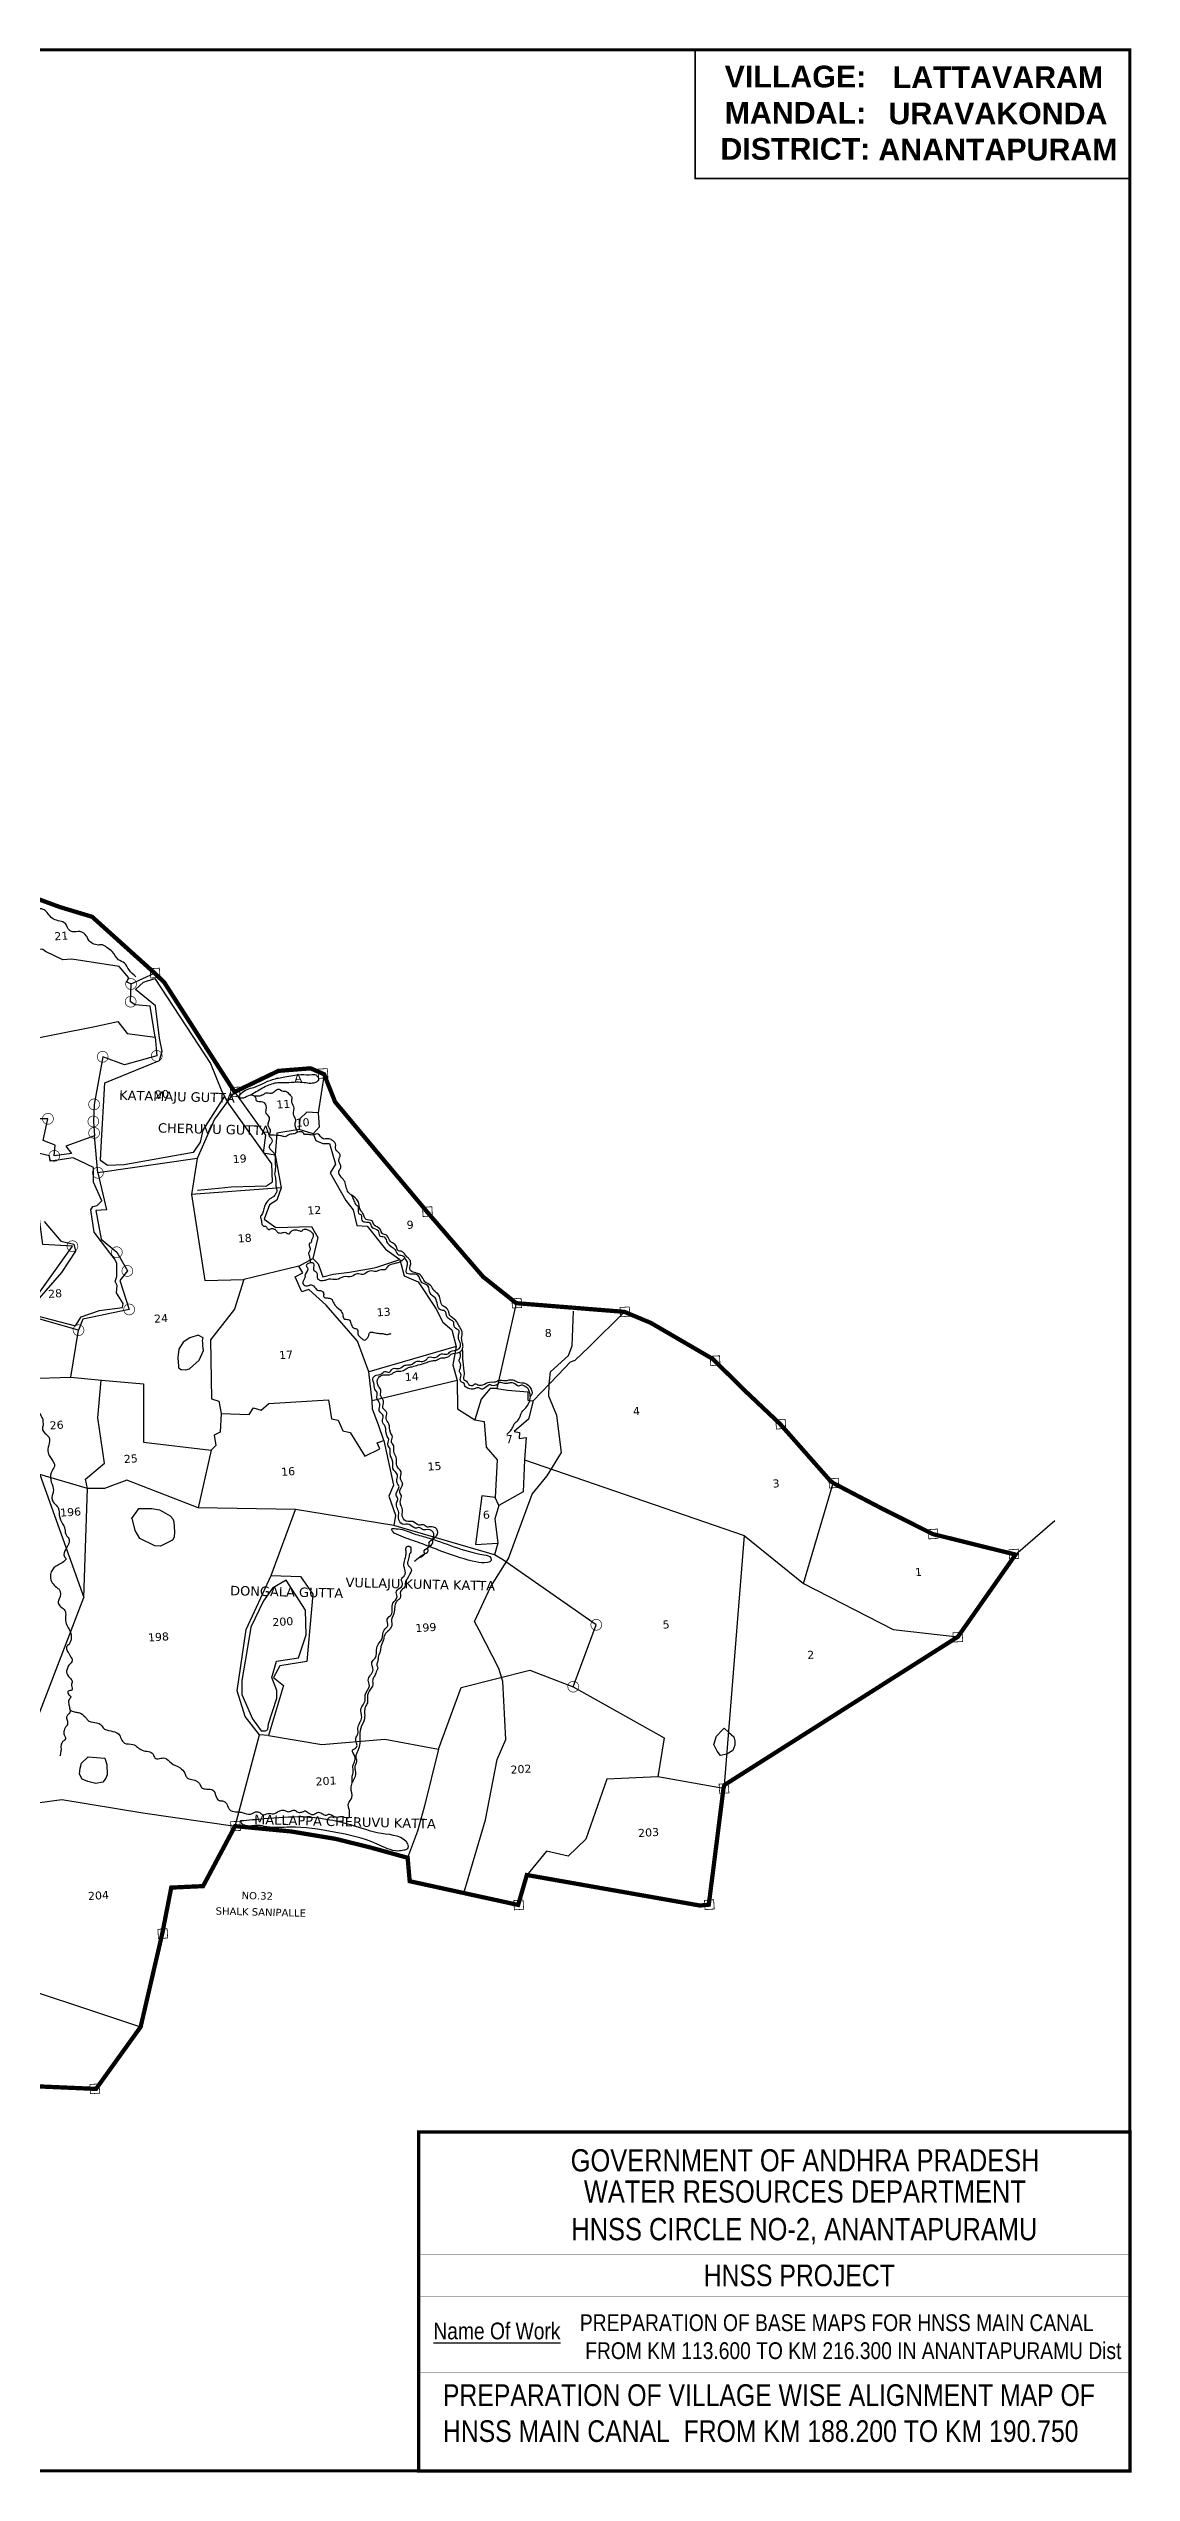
# Model space of a CAD drawing. Header units: inches. Extents: x 740725 to 749682, y 1648954 to 1653697.
# Drawn here: x 747651 to 749682, y 1648954 to 1653498 of the extents above; entities that cross this region are included whole.
import ezdxf
from ezdxf.enums import TextEntityAlignment as Align

# ---------------------------------------------------------------- set-up
doc = ezdxf.new("R2010")
doc.units = ezdxf.units.IN
doc.header["$MEASUREMENT"] = 0
doc.linetypes.add('ACAD_ISO02W100', pattern=[15, 12, -3])
for name, color, linetype in [('HILL', 223, 'Continuous'), ('PLOT', 7, 'Continuous'), ('PLOT NO', 7, 'Continuous'), ('ROADS', 6, 'Continuous'), ('TANKS-STREAM', 4, 'Continuous'), ('VILLAGE BOUNDRY', 5, 'Continuous'), ('VILLAGE STONES', 240, 'Continuous')]:
    doc.layers.add(name, color=color, linetype=linetype)
doc.styles.add('ARIALN', font='ARIALN_1.TTF')
doc.styles.get("Standard").update_dxf_attribs({"font": 'verdana_0.ttf'})

msp = doc.modelspace()

# ---------------------------------------------------------------- hatches: boundary and pattern name
at = {"layer": 'VILLAGE STONES'}
h = msp.add_hatch(color=256, dxfattribs=at)
edge = h.paths.add_edge_path(flags=16)
edge.add_arc((747806.2, 1651744.5), 9.7, -1.3911, 358.6089)
edge = h.paths.add_edge_path()
edge.add_arc((747806.2, 1651744.5), 10.9, -1.3911, 358.6089)
h = msp.add_hatch(color=256, dxfattribs=at)
edge = h.paths.add_edge_path(flags=16)
edge.add_arc((747805.5, 1651711.3), 9.7, -1.3911, 358.6089)
edge = h.paths.add_edge_path()
edge.add_arc((747805.5, 1651711.3), 10.9, -1.3911, 358.6089)
h = msp.add_hatch(color=256, dxfattribs=at)
edge = h.paths.add_edge_path(flags=16)
edge.add_arc((747753, 1651608), 9.7, -1.3911, 358.6089)
edge = h.paths.add_edge_path()
edge.add_arc((747753, 1651608), 10.9, -1.3911, 358.6089)
h = msp.add_hatch(color=256, dxfattribs=at)
edge = h.paths.add_edge_path(flags=16)
edge.add_arc((747854.4, 1651609.7), 9.7, -1.3911, 358.6089)
edge = h.paths.add_edge_path()
edge.add_arc((747854.4, 1651609.7), 10.9, -1.3911, 358.6089)
h = msp.add_hatch(color=256, dxfattribs=at)
edge = h.paths.add_edge_path(flags=16)
edge.add_arc((747736.9, 1651518.8), 9.7, -1.3911, 358.6089)
edge = h.paths.add_edge_path()
edge.add_arc((747736.9, 1651518.8), 10.9, -1.3911, 358.6089)
h = msp.add_hatch(color=256, dxfattribs=at)
edge = h.paths.add_edge_path(flags=16)
edge.add_arc((747650.4, 1651491.8), 9.7, -1.3911, 358.6089)
edge = h.paths.add_edge_path()
edge.add_arc((747650.4, 1651491.8), 10.9, -1.3911, 358.6089)
h = msp.add_hatch(color=256, dxfattribs=at)
edge = h.paths.add_edge_path(flags=16)
edge.add_arc((747735.5, 1651486.8), 9.7, -1.3911, 358.6089)
edge = h.paths.add_edge_path()
edge.add_arc((747735.5, 1651486.8), 10.9, -1.3911, 358.6089)
h = msp.add_hatch(color=256, dxfattribs=at)
edge = h.paths.add_edge_path(flags=16)
edge.add_arc((747737, 1651465.3), 9.7, -1.3911, 358.6089)
edge = h.paths.add_edge_path()
edge.add_arc((747737, 1651465.3), 10.9, -1.3911, 358.6089)
h = msp.add_hatch(color=256, dxfattribs=at)
edge = h.paths.add_edge_path(flags=16)
edge.add_arc((747662.3, 1651422.3), 9.7, -1.3911, 358.6089)
edge = h.paths.add_edge_path()
edge.add_arc((747662.3, 1651422.3), 10.9, -1.3911, 358.6089)
h = msp.add_hatch(color=256, dxfattribs=at)
edge = h.paths.add_edge_path(flags=16)
edge.add_arc((747744, 1651390.5), 9.7, -1.3911, 358.6089)
edge = h.paths.add_edge_path()
edge.add_arc((747744, 1651390.5), 10.9, -1.3911, 358.6089)
h = msp.add_hatch(color=256, dxfattribs=at)
edge = h.paths.add_edge_path(flags=16)
edge.add_arc((747696.3, 1651252.9), 9.7, -1.3911, 358.6089)
edge = h.paths.add_edge_path()
edge.add_arc((747696.3, 1651252.9), 10.9, -1.3911, 358.6089)
h = msp.add_hatch(color=256, dxfattribs=at)
edge = h.paths.add_edge_path(flags=16)
edge.add_arc((747779.5, 1651241.6), 9.7, -1.3911, 358.6089)
edge = h.paths.add_edge_path()
edge.add_arc((747779.5, 1651241.6), 10.9, -1.3911, 358.6089)
h = msp.add_hatch(color=256, dxfattribs=at)
edge = h.paths.add_edge_path(flags=16)
edge.add_arc((747799.3, 1651206.5), 9.7, -1.3911, 358.6089)
edge = h.paths.add_edge_path()
edge.add_arc((747799.3, 1651206.5), 10.9, -1.3911, 358.6089)
h = msp.add_hatch(color=256, dxfattribs=at)
edge = h.paths.add_edge_path(flags=16)
edge.add_arc((747707.7, 1651095.5), 9.7, -1.3911, 358.6089)
edge = h.paths.add_edge_path()
edge.add_arc((747707.7, 1651095.5), 10.9, -1.3911, 358.6089)
h = msp.add_hatch(color=256, dxfattribs=at)
edge = h.paths.add_edge_path(flags=16)
edge.add_arc((747802.7, 1651134.3), 9.7, -1.3911, 358.6089)
edge = h.paths.add_edge_path()
edge.add_arc((747802.7, 1651134.3), 10.9, -1.3911, 358.6089)
h = msp.add_hatch(color=256, dxfattribs=at)
edge = h.paths.add_edge_path(flags=16)
edge.add_arc((748678.6, 1650543.1), 9.7, -1.3911, 358.6089)
edge = h.paths.add_edge_path()
edge.add_arc((748678.6, 1650543.1), 10.9, -1.3911, 358.6089)
h = msp.add_hatch(color=256, dxfattribs=at)
edge = h.paths.add_edge_path(flags=16)
edge.add_arc((748635.4, 1650427.1), 9.7, -1.3911, 358.6089)
edge = h.paths.add_edge_path()
edge.add_arc((748635.4, 1650427.1), 10.9, -1.3911, 358.6089)

# ---------------------------------------------------------------- linework, layer by layer
at = {"layer": 'HILL'}
for points in [[(747976.5, 1651542.7), (747981.2, 1651534.3), (747959.4, 1651499.8), (747940.9, 1651470.4), (747935.8, 1651447.7), (747922.5, 1651428.7), (747793.4, 1651405.5), (747762.3, 1651403.9), (747748.9, 1651413.6), (747749.9, 1651439.1), (747757, 1651559), (747859.8, 1651600.8), (747864.5, 1651618.4), (747859.3, 1651642.9), (747852, 1651703.7), (747814.6, 1651734), (747829.7, 1651747.9), (747850.7, 1651755.1), (747909.2, 1651665.9), (747955.5, 1651595.2), (747976.5, 1651542.7)], [(747627.5, 1651122.7), (747702.2, 1651103.9), (747712.6, 1651120.2), (747747.3, 1651132.4), (747790.4, 1651138.1), (747791.5, 1651145.6), (747778.7, 1651165.5), (747780.2, 1651179.1), (747776.2, 1651186.5), (747779.7, 1651196.3), (747779.3, 1651221.3), (747775.4, 1651229.4), (747766.3, 1651240.2), (747737.1, 1651279), (747730.7, 1651321.3), (747734.5, 1651327.2), (747742.4, 1651329.3), (747751.7, 1651337.9), (747735.7, 1651372.9), (747735.7, 1651400.3), (747697.7, 1651418.7), (747669.1, 1651414.5), (747654.7, 1651412.4), (747653.3, 1651422.5), (747626.5, 1651428.8)], [(747643.3, 1651299.4), (747674.5, 1651262.2), (747698.9, 1651256.6), (747702, 1651243.6), (747675.7, 1651203.4), (747634.2, 1651155.2)], [(747894.9, 1651029.1), (747895.5, 1651025), (747900, 1651021.7), (747908.9, 1651021.1), (747916.1, 1651023.2), (747934.1, 1651039.1), (747941.8, 1651057.1), (747940.7, 1651066.1), (747941, 1651071.3), (747940.1, 1651076.1), (747941.4, 1651081.3), (747931.8, 1651086.1), (747916.3, 1651080.8), (747903.7, 1651073.1), (747895.8, 1651059.9), (747894, 1651044.4), (747894.7, 1651034.9), (747894.9, 1651029.1)], [(747807.1, 1650741.5), (747816.8, 1650755.3), (747821, 1650761.3), (747844.9, 1650761.4), (747859.5, 1650758.4), (747870.9, 1650752.1), (747879.5, 1650747.4), (747884.3, 1650742), (747886.4, 1650736), (747887.6, 1650717.3), (747886.9, 1650707.6), (747883.7, 1650701.7), (747861.6, 1650690.6), (747851.1, 1650690.9), (747822.6, 1650704.8), (747813.8, 1650719.7), (747808.3, 1650743.2)], [(748097.3, 1650626.9), (748071.3, 1650611.5), (748054.7, 1650587.8), (748031.1, 1650538.7), (748023.3, 1650492.8), (748014.1, 1650438.8), (748013.9, 1650412.7), (748034, 1650366.8), (748050.5, 1650344.6), (748058.4, 1650344.4), (748062.6, 1650346.9), (748064, 1650357.5), (748079.3, 1650405.5), (748079.8, 1650420.1), (748070, 1650444.5), (748078.8, 1650474.8), (748120.4, 1650481.3), (748134.8, 1650524.5), (748133.2, 1650570.5), (748097.3, 1650626.9)], [(747709.5, 1650262.9), (747710.5, 1650274.5), (747713, 1650283.8), (747725.6, 1650295.5), (747756.9, 1650293.2), (747760.7, 1650281), (747761.7, 1650262), (747759.1, 1650255.4), (747753.4, 1650248.2), (747740.3, 1650245.5), (747740.3, 1650245.5), (747724.9, 1650249.4), (747714.3, 1650253.6), (747709.5, 1650262.9)]]:
    msp.add_lwpolyline(points, dxfattribs=at)
at = {"layer": 'PLOT', "color": 5}
for points, const_width in [([(740727.5, 1653495.7), (749679.3, 1653495.7), (749679.3, 1648956.8), (740727.5, 1648956.8)], 5.38), ([(748863.8, 1653495.7), (749679.3, 1653495.7), (749679.3, 1653254.6), (748863.8, 1653254.6)], 3.26), ([(748345.5, 1649592.1), (749679.3, 1649592.1), (749679.3, 1648956.8), (748345.5, 1648956.8)], 5.96)]:
    msp.add_lwpolyline(points, close=True, dxfattribs=dict(at, const_width=const_width))
at = {"layer": 'PLOT'}
for points in [[(747806.2, 1651744.5), (747797.4, 1651748.1), (747802.3, 1651756), (747784.2, 1651777.1), (747695, 1651790.8), (747678.3, 1651789.7), (747645.5, 1651805.3), (747641, 1651809.2), (747601.8, 1651813.5), (747584.3, 1651777.5), (747510.1, 1651806.5), (747588, 1651920)], [(747192.7, 1651676.1), (747282.9, 1651665.4), (747349.5, 1651651.9), (747352.3, 1651665.6), (747492.6, 1651637.2), (747593.6, 1651635.8), (747738, 1651664.9), (747781.6, 1651674), (747799.1, 1651651.7), (747851.4, 1651644.9), (747842.3, 1651702.8), (747813.9, 1651705.7), (747805.5, 1651711.3), (747806.2, 1651744.5), (747850.3, 1651765)], [(747851.4, 1651644.9), (747854.4, 1651609.7), (747794.2, 1651593.2), (747753, 1651608), (747736.9, 1651518.8), (747735.5, 1651486.8), (747737.4, 1651460.1), (747684.1, 1651440.2), (747694.7, 1651426.5), (747662.3, 1651422.3), (747663.8, 1651442.5), (747641.3, 1651451.3), (747650.4, 1651491.8), (747606.9, 1651491.9), (747369.5, 1651502.6), (747280.6, 1651482.1), (747201.2, 1651478.4), (747180, 1651413.9), (747167.5, 1651415.5), (747164.6, 1651414.3), (747139.3, 1651398.6), (747060.7, 1651419.9), (747058.8, 1651465.4), (746989.2, 1651507.3)], [(748168.3, 1651575.2), (748156.8, 1651503.1), (748136, 1651503.9), (748122.9, 1651491.8), (748121.4, 1651472), (748079.9, 1651464.9), (748076.4, 1651424.2)], [(748000.4, 1651542.1), (747962.4, 1651491.3), (747930, 1651417.2), (747744, 1651390.5), (747737.4, 1651460.1)], [(748000.4, 1651542.1), (748058.3, 1651461), (748054.2, 1651427.9), (748076.4, 1651424.2), (748087.7, 1651362.3), (747919.5, 1651349.6)], [(747350.2, 1651199.9), (747393.5, 1651191.5), (747415.7, 1651249), (747422.7, 1651290.9), (747489.8, 1651309.2), (747519.8, 1651262.3), (747539.9, 1651260.4), (747544.9, 1651139), (747615.8, 1651140), (747696.3, 1651252.9), (747640.5, 1651256), (747619.3, 1651417.2), (747614.9, 1651455.2), (747606.9, 1651491.9)], [(748156.8, 1651503.1), (748158.8, 1651476), (748148, 1651463.8), (748121.4, 1651472)], [(748148, 1651463.8), (748153, 1651450.9), (748165.8, 1651445.7), (748178.6, 1651445.7), (748189.7, 1651407), (748179.8, 1651390.5), (748209, 1651338.3), (748222.9, 1651321.2), (748229.6, 1651291.9), (748248.8, 1651290.2), (748283.6, 1651247.4), (748310.2, 1651227.8)], [(747744, 1651390.5), (747760.1, 1651320.9), (747740.2, 1651319.7), (747750.4, 1651266.1), (747779.5, 1651241.6), (747799.3, 1651206.5), (747785.4, 1651188.3), (747802.7, 1651134.3), (747715.6, 1651115.9), (747707.7, 1651095.5)], [(747930, 1651417.2), (747919.5, 1651349.6), (747944.7, 1651188.7), (748017.6, 1651190.3), (748000, 1651134.7), (747955.5, 1651077.1), (747957.3, 1650966.8), (747971, 1650962.6), (747975.1, 1650939), (747973.6, 1650904.2), (747962.2, 1650898.4), (747965.3, 1650879.1), (747956.3, 1650870.5)], [(748087.7, 1651362.3), (748079.5, 1651339.5), (748065.7, 1651330.6), (748055.7, 1651303.5), (748077.8, 1651287.7), (748144.9, 1651289.6), (748156.7, 1651269.2), (748146.8, 1651230)], [(747975.1, 1650939), (748027.8, 1650937.4), (748035.9, 1650949.6), (748050.2, 1650945.8), (748064.3, 1650957.8), (748176.4, 1650964.9), (748182.4, 1650929.5), (748194.7, 1650926.7), (748203.3, 1650906.7), (748217.3, 1650903.8), (748244.3, 1650859), (748272.8, 1650873.2), (748268, 1650884.1), (748280.3, 1650888.6), (748270.5, 1650918), (748258.7, 1650947.6), (748258.4, 1650962.9), (748252.4, 1651017.5), (748230.6, 1651074.9), (748172.2, 1651142.1), (748139.5, 1651171.7), (748126.3, 1651167.5), (748113.9, 1651195.3), (748128.3, 1651202.8), (748121, 1651215.2), (748017.6, 1651190.3)], [(748121, 1651215.2), (748146.8, 1651230), (748157.3, 1651220.1), (748166, 1651195.5), (748185.5, 1651200.7), (748216.1, 1651204.3), (748261.8, 1651212.1), (748266.8, 1651213.4), (748310.2, 1651227.8), (748318.1, 1651197.1), (748344.7, 1651186), (748377.8, 1651135.8), (748390.6, 1651110.6), (748407.7, 1651096.2), (748415.9, 1651064.7), (748252.4, 1651017.5)], [(747613.5, 1650836.2), (747614.2, 1651005), (747693.2, 1651007.2), (747707.7, 1651095.5), (747626.7, 1651118.3), (747558.3, 1651119.9), (747442.8, 1651109.5), (747424.9, 1651066.7), (747471.7, 1651016.2), (747456.4, 1650927.4), (747462, 1650920.1)], [(748528.5, 1651146.1), (748492, 1650986.4), (748479.9, 1650986), (748463, 1650966.2), (748451, 1650927.3)], [(748492, 1650986.4), (748512.2, 1650982.9), (748550.2, 1650979.8), (748550.5, 1650964.1), (748560.4, 1650963.3), (748607.1, 1651012), (748630.4, 1651035.9), (748638.9, 1651039.3), (748664.8, 1651063.8), (748731.4, 1651129.8)], [(748415.9, 1651064.7), (748409.8, 1651030.5), (748417.5, 1651001), (748258.4, 1650962.9)], [(747693.2, 1651007.2), (747751, 1651001.8), (747829.3, 1650994.7), (747829.5, 1650885.3), (747956.3, 1650870.5), (747932, 1650762.5), (747798.4, 1650814.3), (747756.3, 1650798.7), (747724.6, 1650798.9)], [(747724.6, 1650798.9), (747720.6, 1650816.2), (747756.2, 1650846.2), (747743.7, 1650931.4), (747750.2, 1651001.9)], [(748417.5, 1651001), (748418.5, 1650948.1), (748451, 1650927.3), (748468.4, 1650924.5), (748472.1, 1650876.4), (748492.9, 1650852.2), (748488.8, 1650781.7), (748464.3, 1650785), (748452.2, 1650693.9), (748494, 1650696.2), (748488, 1650674.4), (748299.1, 1650729), (748114.9, 1650759.5), (747932, 1650762.5)], [(748560.4, 1650963.3), (748551.7, 1650928.7), (748524.9, 1650905.2), (748534.5, 1650903.9), (748533.7, 1650892.6), (748547.3, 1650894.1), (748544.1, 1650852.4), (748955.9, 1650710.6), (749067.3, 1650620.5), (749123.1, 1650808.7)], [(747566.7, 1650200.6), (747717.5, 1650594), (747724.6, 1650798.9), (747634.9, 1650825.1), (747613.5, 1650836.2), (747583.4, 1650844.1), (747563.5, 1650823.8), (747535.5, 1650830.6), (747493.9, 1650898.9), (747479.5, 1650911.8), (747462, 1650920.1), (747421.1, 1650849.7), (747504.1, 1650798.6), (747559.4, 1650767.1), (747621.6, 1650730.7), (747634.9, 1650825.1), (747717.5, 1650594)], [(748280.3, 1650888.6), (748298.4, 1650805), (748289.8, 1650784.2), (748302.2, 1650748.6), (748298.9, 1650729)], [(748544.1, 1650852.4), (748541.2, 1650792.1), (748495.9, 1650766.6), (748488.8, 1650781.7)], [(748001.3, 1650165.7), (748046.8, 1650337), (748020.5, 1650370.9), (748005.4, 1650419.4), (748022.2, 1650534.3), (748069.1, 1650635.8), (748114.9, 1650759.5)], [(748495.9, 1650766.6), (748488.3, 1650741.7), (748494, 1650696.2)], [(748955.9, 1650710.6), (748918.7, 1650242.6)], [(748383, 1650309.7), (748425.3, 1650425.7), (748554, 1650458.3), (748635.4, 1650427.1), (748678.6, 1650543.1), (748504.6, 1650664.4), (748488, 1650674.4)], [(748069.1, 1650635.8), (748123.7, 1650633.9), (748146.8, 1650600.4), (748135.8, 1650474.4), (748085.2, 1650466.1), (748073.3, 1650444.1), (748092.4, 1650429), (748063.8, 1650335.8), (748046.8, 1650337)], [(749067.3, 1650620.5), (749235.3, 1650534.1), (749356.8, 1650520.7)], [(748635.4, 1650427.1), (748805.6, 1650331.2), (748794, 1650257.9)], [(748063.8, 1650335.8), (748164.2, 1650318.8), (748282.2, 1650328.5), (748383, 1650309.7), (748355.7, 1650200.9), (748343.4, 1650156.5), (748324.9, 1650106.3)], [(748917.1, 1650236.1), (748794, 1650257.9), (748698.2, 1650253.6), (748659.1, 1650141.1), (748625.6, 1650109.6), (748585.3, 1650118.9), (748548.4, 1650074)], [(747566.7, 1650200.6), (747676.3, 1650215.4), (747828.5, 1650190.3), (748001.3, 1650165.7)], [(747293.5, 1649796.1), (747363.7, 1649843.7), (747381.5, 1649934.6), (747526.2, 1649888.2), (747824.2, 1649789.2)]]:
    msp.add_lwpolyline(points, dxfattribs=at)
at = {"layer": 'PLOT', "lineweight": -3, "const_width": 0.993}
for points in [[(748345.2, 1649362), (749679.3, 1649362)], [(748345.2, 1649284.5), (749679.3, 1649284.5)], [(748345.2, 1649141.9), (749679.3, 1649141.9)]]:
    msp.add_lwpolyline(points, dxfattribs=at)
at = {"layer": 'ROADS'}
for points in [[(747931, 1651357.7), (747970.2, 1651361.5), (747993.7, 1651363.9), (748060.1, 1651366.2), (748071.6, 1651373.3), (748070.4, 1651407.6), (747990.4, 1651518.9)], [(747990.4, 1651518.9), (747981.2, 1651534.3)], [(748430.4, 1650040.2), (748471, 1650177.6), (748492.8, 1650290.3), (748509.1, 1650328.1), (748503.2, 1650436.5), (748495.8, 1650461.1), (748458.7, 1650532.9), (748450.4, 1650549), (748480.8, 1650614.8), (748513.8, 1650667.6), (748558.5, 1650788.3), (748586.3, 1650822.5), (748613.5, 1650866.4), (748604.8, 1650935.7), (748589.5, 1650971.6), (748590.2, 1650994.3), (748593, 1651017.4), (748626.4, 1651048), (748633.7, 1651066), (748635.6, 1651131.1)], [(748905.2, 1650306.3), (748899.3, 1650318.9), (748903.9, 1650334.4), (748914.7, 1650345.8), (748918.5, 1650349.6), (748926.6, 1650341.9), (748936.4, 1650333.3), (748938.2, 1650325.5), (748938.3, 1650317.2), (748934.7, 1650307.7), (748923.3, 1650300.3), (748911.3, 1650297.9), (748905.2, 1650306.3)]]:
    msp.add_lwpolyline(points, dxfattribs=at)
at = {"layer": 'TANKS-STREAM'}
for points in [[(747815.3, 1651757.9), (747802.4, 1651771), (747794, 1651783.5), (747782.6, 1651790), (747771.1, 1651805.3), (747760.8, 1651812.8), (747757.4, 1651815.6), (747752.7, 1651817.7), (747744.9, 1651817.5), (747734.1, 1651820.5), (747726.3, 1651827.4), (747722.8, 1651834.4), (747710.3, 1651842.6), (747696.4, 1651842.4), (747690.5, 1651845.3), (747683, 1651857.7), (747661, 1651866), (747645, 1651882.3), (747637.1, 1651885.5), (747626.3, 1651883.8), (747616.3, 1651884.3), (747604.5, 1651894.1), (747600.1, 1651894.6), (747595.4, 1651893.6), (747594.2, 1651893.5), (747591.6, 1651893.2), (747587.2, 1651893.1), (747583.2, 1651894), (747579.3, 1651895.4), (747578.5, 1651895.9), (747577.3, 1651896.3), (747574.6, 1651896.8), (747573, 1651898), (747567.9, 1651896), (747557, 1651892.9), (747554.7, 1651887.9), (747549.6, 1651885.2), (747539.7, 1651880.1), (747535.3, 1651871.4), (747533.3, 1651864.9), (747527.4, 1651862.6), (747521, 1651862.3), (747515.6, 1651853.8), (747509.8, 1651842.3), (747507.1, 1651840.5), (747503.7, 1651837.8), (747499.9, 1651835.2), (747497.8, 1651831.5), (747495.4, 1651827.4), (747493.5, 1651824.5), (747489.2, 1651824.9), (747484.9, 1651825.5), (747482.4, 1651823.8), (747474.5, 1651826.4), (747468.6, 1651831), (747467.3, 1651833.3), (747461.3, 1651835.1), (747457.2, 1651833.9), (747451.2, 1651836.3), (747447.2, 1651841.7), (747420.4, 1651853.2), (747417.2, 1651853.3), (747411.1, 1651855.2), (747403.1, 1651856), (747395.4, 1651857.4), (747390.6, 1651858.9), (747384.7, 1651859.4), (747378.1, 1651861), (747372.6, 1651864.9), (747366.8, 1651867.6), (747361.8, 1651867.8), (747355.8, 1651867.2), (747354.4, 1651874.7), (747361.2, 1651882.4), (747367.3, 1651889.2), (747368.3, 1651900.4), (747374.8, 1651910.2), (747380.2, 1651913.9), (747388.5, 1651921.3), (747389.7, 1651928.2), (747390.9, 1651932.4), (747394.9, 1651939.3), (747400.5, 1651942.7), (747406.1, 1651948.1), (747411, 1651963.4), (747416.4, 1651967), (747420.7, 1651971.8)], [(748036.3, 1651535), (748029.4, 1651536), (748016.9, 1651530.4), (748008.8, 1651532.1), (748012.2, 1651539), (748036.3, 1651550.7), (748071.3, 1651565.4), (748094.5, 1651570.3), (748124.9, 1651574.5), (748145.6, 1651574.7), (748152.6, 1651574.2), (748154.8, 1651572.3), (748157.3, 1651568.9), (748157.8, 1651564.5), (748154.8, 1651561.2), (748130.6, 1651559.3), (748116.7, 1651560.2), (748097.5, 1651558.9), (748081.2, 1651559.1), (748058.5, 1651552.1), (748034.8, 1651538.7), (748029.8, 1651536)], [(748065.3, 1651461.1), (748067.7, 1651470.4), (748063.4, 1651479.3), (748065.6, 1651494.2), (748059.7, 1651502.3), (748060, 1651512.6), (748053.6, 1651523), (748041.4, 1651525.2), (748038.9, 1651533.5), (748036.4, 1651534.9), (748043.3, 1651534.5), (748051.5, 1651536.4), (748056.6, 1651539.1), (748056.9, 1651539.6), (748061.1, 1651540.5), (748069.9, 1651540), (748071.3, 1651540.4), (748079, 1651546.1), (748081.6, 1651547.5), (748091.2, 1651543.4), (748096.5, 1651543.3), (748103.3, 1651537.7), (748107.8, 1651532.1), (748106.8, 1651525.5), (748110.9, 1651515), (748110.5, 1651499.6), (748113.9, 1651491.4), (748114.3, 1651486.7), (748113.1, 1651481), (748115.6, 1651473.2), (748118.3, 1651466.4)], [(748318.5, 1651239), (748314.2, 1651242.9), (748308, 1651244.2), (748302.4, 1651255.1), (748294.1, 1651260.6), (748288.3, 1651269.1), (748283.9, 1651274.4), (748278.8, 1651275.2), (748272.9, 1651285.5), (748262.2, 1651292.6), (748258.7, 1651299.6), (748246.9, 1651303.2), (748240.5, 1651315.3), (748236.8, 1651319.9), (748233.6, 1651332.8), (748222.9, 1651346.7), (748213.7, 1651353.8), (748206.8, 1651374.2), (748200.3, 1651382.6), (748196.1, 1651393.6), (748199.7, 1651400.6), (748195.9, 1651413.7), (748198.3, 1651424.1), (748190.1, 1651434.1), (748189.7, 1651444.6), (748186.6, 1651449.1), (748181.3, 1651452.7), (748174.5, 1651454.4), (748166.7, 1651454.1), (748156.9, 1651463.1), (748146.8, 1651461.4), (748139.5, 1651462.1), (748135.7, 1651462.2), (748131.7, 1651462.4), (748128.4, 1651465.8), (748118.6, 1651466.5), (748112.3, 1651463.7), (748103.4, 1651462.4), (748094.3, 1651458.2), (748088.2, 1651459.7), (748079.5, 1651460.4), (748064.6, 1651460.2), (748070.2, 1651453), (748070.1, 1651447.8), (748065, 1651439.8), (748067.9, 1651434.1), (748074.3, 1651427.4), (748076.6, 1651408.8), (748077.1, 1651400.4), (748075.5, 1651388.3), (748077.4, 1651378.4), (748078.7, 1651361.6), (748079.8, 1651355.6), (748076.2, 1651349.4), (748074.2, 1651346.3), (748069.6, 1651343.5), (748064, 1651339.3), (748057.2, 1651329.2), (748054.6, 1651320.5), (748053.6, 1651315.8), (748049.1, 1651308.9), (748050.8, 1651300.4), (748051.5, 1651294.8), (748053.2, 1651291.4), (748059.7, 1651289.5), (748062.5, 1651285.3), (748066.2, 1651284.4), (748067.6, 1651285.2), (748076.3, 1651283.9), (748081, 1651279.1), (748088.9, 1651277.8), (748096.3, 1651278.8), (748102.6, 1651275.8), (748105.6, 1651279.6), (748120.2, 1651282.5), (748121.1, 1651282.2), (748127, 1651281.7), (748128.4, 1651283.4), (748142.6, 1651280.8), (748148, 1651273.7), (748144.9, 1651264.4), (748143.4, 1651259.5), (748140.4, 1651257.2), (748141.4, 1651250.5), (748141.9, 1651246.4), (748139.4, 1651241.3), (748139.7, 1651236.9), (748140.7, 1651233.3), (748141.2, 1651230.3), (748142.6, 1651221.6)], [(748219, 1651349.3), (748223.3, 1651340.3), (748227.4, 1651331.8), (748232, 1651326.4), (748233, 1651314.7), (748237.6, 1651311.5), (748238.8, 1651301.7), (748248.2, 1651298), (748254.1, 1651296.8), (748257.9, 1651288.3), (748269.6, 1651282.3), (748272.4, 1651272.6), (748280.6, 1651270.2), (748286.9, 1651258.9), (748301.1, 1651246.5), (748306.6, 1651237.8), (748314.4, 1651235.3), (748319.3, 1651231), (748319.4, 1651229.6)], [(747380.9, 1651249.9), (747379.2, 1651237.5), (747372.7, 1651232.2), (747371.1, 1651226.9), (747369.5, 1651217.3), (747365.5, 1651212.1), (747361.1, 1651204.2), (747361.6, 1651178.9), (747359.3, 1651168.1), (747350.4, 1651152.8), (747356.8, 1651129.5), (747367.9, 1651125.8), (747388, 1651133.4), (747397.3, 1651133.6), (747410.7, 1651133.5), (747415.9, 1651135.8), (747427, 1651133.3), (747438.9, 1651134.2), (747452.5, 1651137.2), (747477.9, 1651105.1), (747486.3, 1651089.3), (747498.9, 1651082.4), (747502.7, 1651073.4), (747505, 1651068.8), (747513.9, 1651063.5), (747527.8, 1651062.3), (747531.9, 1651055.6), (747546.7, 1651036.1), (747550.9, 1651031.2), (747564.4, 1651023.3), (747569.7, 1651007.5), (747573.9, 1650998.9), (747588.2, 1650998.3), (747593.8, 1650990.3), (747598.7, 1650978.5), (747617.9, 1650974.1), (747627, 1650959.2), (747627.2, 1650947.5), (747636.9, 1650936), (747638, 1650933.1), (747640.1, 1650929.8), (747641, 1650922.9), (747641.5, 1650918.7), (747640, 1650912.1), (747647.4, 1650899.9), (747651.8, 1650895.2), (747653.4, 1650887.6), (747650.2, 1650872.6), (747652.7, 1650860.3), (747661.8, 1650845.8), (747662.7, 1650842.6), (747658.2, 1650832), (747655.6, 1650814.8), (747660.3, 1650798.4), (747660.4, 1650793), (747658.5, 1650785.6), (747658.1, 1650778.7), (747661.6, 1650771.8), (747669.3, 1650762.8), (747672.4, 1650744), (747680, 1650728.7), (747682.1, 1650722.8), (747684.9, 1650710.5), (747689.3, 1650705.2), (747689.5, 1650695.3), (747684.3, 1650685.5), (747681.3, 1650670.7), (747683.7, 1650667.8), (747676.9, 1650659.2), (747661.3, 1650649.8), (747655.1, 1650632.8), (747666.2, 1650613.5), (747671.7, 1650609.1), (747671.7, 1650591.8), (747669.6, 1650584.3), (747674.6, 1650576.9), (747682.1, 1650569.6), (747683.6, 1650559.4), (747683.9, 1650548.2), (747693.5, 1650526.4), (747693.9, 1650516.6), (747688.8, 1650505.5), (747685.9, 1650502.8), (747685.5, 1650496.3), (747689.3, 1650489.8), (747694.9, 1650479.9), (747696.1, 1650475.6), (747690.7, 1650468.8), (747686.8, 1650461.5), (747685.3, 1650454.7), (747691.2, 1650443.9), (747695.5, 1650437.5), (747694.7, 1650429.2), (747695.2, 1650420.6), (747688.5, 1650418.7), (747689.3, 1650411.8), (747693.4, 1650408.4), (747690.1, 1650402.8), (747689.2, 1650397.2), (747690.5, 1650389.1), (747691.9, 1650380.8), (747690.4, 1650377.1), (747688.2, 1650374.8), (747685.1, 1650369.7), (747686.8, 1650362.2), (747687, 1650356.2), (747682.4, 1650349.7), (747680.8, 1650344.8), (747680.4, 1650338.4), (747682.8, 1650333.1), (747683.5, 1650329.1), (747680.1, 1650325.6), (747676.3, 1650321.3), (747675, 1650317.3), (747674.9, 1650308.7), (747674.5, 1650305.3), (747672.6, 1650296.7)], [(748337.9, 1650662.4), (748347.4, 1650669.4), (748356.2, 1650676.1), (748355.9, 1650681.9), (748364.8, 1650689.9), (748365.3, 1650697.4), (748372.2, 1650704.5), (748372.7, 1650716.7), (748358.6, 1650721.3), (748354.6, 1650720.9), (748347.6, 1650725.1), (748339.2, 1650724.4), (748328, 1650731), (748315.2, 1650731.9), (748307.8, 1650743.4), (748308.2, 1650753.9), (748304.8, 1650763.5), (748304.9, 1650773.3), (748306.7, 1650778.3), (748303.3, 1650785.9), (748308.7, 1650802.5), (748304.5, 1650811.4), (748305.6, 1650824.4), (748297.4, 1650836), (748297.2, 1650848.3), (748292, 1650863.4), (748291.9, 1650873.1), (748287.7, 1650880.2), (748289.5, 1650890.3), (748285.6, 1650898.2), (748282.7, 1650914.7), (748277.5, 1650924.2), (748279, 1650935.2), (748271.7, 1650944), (748272.7, 1650957.4), (748267.3, 1650968), (748267.8, 1650978), (748263.4, 1650984.6), (748261.5, 1650996.8), (748259.5, 1651002.5), (748263.1, 1651009.7), (748275.6, 1651013.5), (748281.9, 1651018.2), (748289.4, 1651016.3), (748296.7, 1651023), (748309.3, 1651023.8), (748319.5, 1651029.7), (748329.7, 1651030.6), (748342.7, 1651037.3), (748352.7, 1651036.8), (748360.3, 1651040.6), (748364.6, 1651045.1), (748376.3, 1651044.3), (748388.6, 1651051.1), (748398.2, 1651050.5), (748405.4, 1651055.4), (748418.7, 1651059.4), (748423.9, 1651065.3), (748422.2, 1651074.6), (748420.3, 1651086.9), (748421.3, 1651094), (748412.5, 1651101.2), (748411.2, 1651110.2), (748398.9, 1651120), (748394.8, 1651131.3), (748386.7, 1651133.5), (748376.5, 1651155.8), (748367.1, 1651164.6), (748362.9, 1651178.7), (748351.9, 1651184.4), (748344, 1651198.5), (748322.6, 1651202.8), (748324.8, 1651219.4), (748323, 1651225.9), (748320.1, 1651229.4), (748312.4, 1651224.2), (748304.5, 1651221.4), (748296.7, 1651219.2), (748286.6, 1651213.8), (748283.7, 1651209.7), (748275, 1651208.5), (748265.7, 1651205.7), (748253.4, 1651206.3), (748241.4, 1651200.1), (748230.1, 1651201.2), (748219.9, 1651196.4), (748204.6, 1651195.4), (748191.9, 1651190.4), (748177, 1651191), (748170, 1651188.9), (748162, 1651188.2), (748156.5, 1651192.1), (748156, 1651198.6), (748153.5, 1651204.4), (748149.6, 1651207), (748149.4, 1651215.5), (748148.9, 1651220.2), (748143.6, 1651221.7), (748134.8, 1651215.9), (748137.7, 1651210.6), (748132.4, 1651197.4), (748132.6, 1651196.5), (748128.4, 1651185.8), (748129.7, 1651180.8), (748137.3, 1651178.6), (748143.8, 1651180.4), (748148.3, 1651178.4), (748155.8, 1651170.6), (748163.1, 1651169.1), (748167.4, 1651164), (748167.8, 1651157.7), (748173.9, 1651155.9), (748181.6, 1651154.3), (748186.2, 1651145.8), (748198.7, 1651132.8), (748203.3, 1651124), (748205.2, 1651117.4), (748209.9, 1651115.9), (748216.4, 1651114.2), (748217.6, 1651110.7), (748219, 1651106), (748224.6, 1651099.2), (748230.2, 1651097.1), (748231.4, 1651090.5), (748234, 1651084.1), (748238.2, 1651080.3), (748243.8, 1651076.9), (748247.4, 1651078.4), (748249.2, 1651080.3), (748251.9, 1651085.5), (748254.6, 1651091.3), (748255.2, 1651091.8), (748258.8, 1651091.6), (748262.4, 1651091.1), (748271.7, 1651089.3), (748276.9, 1651089.2), (748283.1, 1651087.9), (748287.4, 1651087.6), (748294.3, 1651089.5)], [(748427.4, 1651059.7), (748428, 1651041.7), (748430.2, 1651018.7), (748430.8, 1651012.5), (748429.9, 1651006.9), (748429.5, 1651004.3), (748431.9, 1651001.7), (748433.3, 1651000.9), (748436.8, 1650998.2), (748439.8, 1650993.4), (748448.4, 1650992.9), (748451, 1650994.6), (748458.2, 1650992.3), (748459.8, 1650992.1), (748465.6, 1650993.1), (748478.3, 1650998.3), (748490.2, 1650998.9), (748495.4, 1651001.4), (748507.7, 1651001), (748522.3, 1651002.4), (748531.3, 1650998), (748546, 1650995.8), (748554.6, 1650987.7), (748558, 1650975.2), (748554.9, 1650971.1)], [(748511, 1650899.9), (748523.2, 1650916), (748524.8, 1650920), (748531.8, 1650926.4), (748539.3, 1650941.9), (748546.8, 1650950.1), (748554.9, 1650967.9), (748554.4, 1650975.6), (748552.1, 1650983.2), (748549.2, 1650987.6), (748545.6, 1650989.5), (748540.1, 1650992.4), (748533.2, 1650990.7), (748523.1, 1650996.2), (748515, 1650996.2), (748508.4, 1650995.5), (748499.8, 1650997.4), (748496.8, 1650997.5), (748493.8, 1650994.3), (748488.5, 1650991.8), (748483, 1650991.6), (748480.3, 1650992.7), (748471, 1650988), (748463.3, 1650985.1), (748458.4, 1650987.5), (748450.4, 1650985.7), (748443.7, 1650984.8), (748435.2, 1650988), (748431.9, 1650990.9), (748431.6, 1650993.9), (748428.9, 1650996.6), (748424.5, 1650999.2), (748423.6, 1651003), (748424.7, 1651013.3), (748421.9, 1651019), (748422.9, 1651022), (748424.2, 1651027.9), (748424.2, 1651032.3), (748421.7, 1651037.4), (748422.1, 1651041.1), (748424, 1651046.3), (748422.4, 1651054.5)], [(748299.6, 1650714.7), (748316.9, 1650707.5), (748352.9, 1650694.6), (748394.4, 1650678.7), (748453, 1650661), (748474.9, 1650660), (748481.3, 1650663.5), (748481, 1650668.1), (748467.9, 1650674.3), (748360.8, 1650706.8), (748333.4, 1650715), (748318.7, 1650720.7), (748302.5, 1650723.3), (748295.4, 1650722.8), (748299.6, 1650714.7)], [(747691.3, 1650384), (747700.4, 1650379.7), (747707.6, 1650378.6), (747720.6, 1650369.7), (747724.4, 1650364.8), (747738.5, 1650359.7), (747748.6, 1650356.7), (747753.8, 1650350.1), (747782.5, 1650338.5), (747793.8, 1650321.3), (747809.7, 1650318.7), (747827.2, 1650307.9), (747847.6, 1650300.6), (747850.9, 1650293.7), (747869.7, 1650293.2), (747881.2, 1650284.2), (747898.5, 1650274.7), (747906.9, 1650264.9), (747909.9, 1650257.8), (747914.7, 1650254.4), (747925.6, 1650251.9), (747930.7, 1650249), (747935.3, 1650244.3), (747938.3, 1650238.2), (747959.8, 1650232.9), (747971.2, 1650213.7), (747977.5, 1650213), (747985.1, 1650207.9), (747989.3, 1650198.7), (747992.8, 1650195), (748005.7, 1650192.4), (748014.8, 1650191.3), (748029.9, 1650188.2), (748039.9, 1650192.3), (748047.7, 1650191.2), (748053.3, 1650186.8), (748063, 1650189.2), (748073.1, 1650189), (748083.7, 1650193.6), (748091.1, 1650195.7), (748097.5, 1650193.8), (748103.2, 1650192.8), (748112.6, 1650195.8), (748119.8, 1650191.6), (748122.7, 1650191.5), (748129.6, 1650193.3), (748133.2, 1650194.4), (748136.8, 1650191.7), (748142.2, 1650188.7), (748146.8, 1650187.2), (748151, 1650188.7), (748155.3, 1650191.3), (748159.9, 1650191.4), (748164.2, 1650189.3), (748168.5, 1650186.7), (748172, 1650186.1), (748173.9, 1650187), (748178.6, 1650188.2), (748187.4, 1650183.8), (748193.3, 1650182.6), (748200.2, 1650183.8), (748212, 1650181.3), (748214.1, 1650181.6), (748215.9, 1650187.2), (748215.6, 1650195.3), (748213.8, 1650207.9), (748220.2, 1650219.4), (748218.8, 1650236.7), (748220.7, 1650246.9), (748220.9, 1650259.1), (748222.8, 1650267.4), (748222.4, 1650278.2), (748225.2, 1650286), (748225.9, 1650296.1), (748221.6, 1650307.8), (748228.9, 1650313.4), (748227.8, 1650330.4), (748231.6, 1650338.6), (748231.5, 1650349.1), (748238.9, 1650370.1), (748237.4, 1650385.5), (748245.1, 1650400.4), (748245.2, 1650412.1), (748253.4, 1650428.9), (748250.8, 1650439.6), (748260.2, 1650458.8), (748257.7, 1650473), (748263.7, 1650480.5), (748267.1, 1650500), (748272, 1650509.9), (748277, 1650517), (748280.6, 1650533.2), (748287.7, 1650541.6), (748286.6, 1650553.5), (748293.7, 1650561.8), (748297.3, 1650583.6), (748305.2, 1650595.8), (748303.7, 1650606), (748313.5, 1650614.5), (748314.6, 1650623), (748313.1, 1650628.5), (748318.1, 1650634.5), (748320.7, 1650640.6), (748318, 1650653.4), (748319.7, 1650665.2), (748321.6, 1650673.7), (748322, 1650680.9), (748322.9, 1650689.2), (748327.7, 1650690.6), (748330.8, 1650687.5), (748331.1, 1650684.4), (748329.9, 1650677.6), (748328.3, 1650676), (748327.7, 1650671.6), (748326.3, 1650666.8), (748325.1, 1650661.9), (748325, 1650655.9), (748331.8, 1650647.7), (748327, 1650635.2), (748324.1, 1650629.3), (748320.6, 1650623.8), (748319.7, 1650614.2), (748311.5, 1650605.6), (748311.1, 1650593.3), (748307.4, 1650590), (748303, 1650585.1), (748300.6, 1650576.5), (748299.2, 1650564.5), (748295.8, 1650556.5), (748294.4, 1650549.1), (748295.5, 1650543.4), (748293, 1650536.9), (748289.5, 1650532.7), (748281.8, 1650524.3), (748279.5, 1650515), (748274.8, 1650502.6), (748273.6, 1650493.6), (748270.3, 1650485.2), (748268.5, 1650473), (748267, 1650466.9), (748268.6, 1650464.2), (748266.1, 1650454.8), (748262.1, 1650446.1), (748259.3, 1650439.8), (748259.4, 1650430.4), (748254.9, 1650422), (748249.3, 1650407.7), (748249.3, 1650397.1), (748245.6, 1650389), (748244.2, 1650379.8), (748243.9, 1650366.8), (748236.8, 1650349.2), (748235, 1650331.5), (748235.1, 1650321.2), (748231.4, 1650306.8), (748227.6, 1650295.6), (748229, 1650287.9), (748226.9, 1650280.6), (748225.8, 1650274.9), (748227.1, 1650267.1), (748225.6, 1650257.4), (748221.2, 1650247.5)], [(748011.9, 1650175.9), (748056.1, 1650179.7), (748128.8, 1650183.3), (748173, 1650178.7), (748217.8, 1650168.5), (748276.1, 1650152.5), (748324.5, 1650132.6), (748325.6, 1650127.2), (748323.9, 1650123), (748318, 1650120.4), (748306.8, 1650119), (748267.5, 1650131.9), (748187.1, 1650154.6), (748103.8, 1650163.6), (748061, 1650164.4), (748043.8, 1650166.9), (748021.1, 1650166.4), (748013.3, 1650171.5), (748011.9, 1650176)]]:
    msp.add_spline(points, degree=3, dxfattribs=at)
msp.add_open_spline([(748344.8, 1650667.9), (748347.6, 1650670.4), (748353, 1650675.2), (748365.1, 1650678.9), (748360.6, 1650690.3), (748374.4, 1650692.6), (748370.1, 1650704.7), (748381.7, 1650708.9), (748382, 1650725.2), (748369.1, 1650727.9), (748360, 1650725.4), (748355, 1650732.9), (748343.9, 1650727.1), (748335.9, 1650739.8), (748320.7, 1650734), (748312.9, 1650748), (748316.6, 1650759.4), (748311, 1650768.6), (748310.5, 1650777.4), (748315.4, 1650784.7), (748305.2, 1650793.9), (748320.5, 1650806), (748308.2, 1650817.4), (748316.7, 1650831.3), (748301, 1650839.9), (748306.8, 1650855.6), (748296.7, 1650866.3), (748300.9, 1650878.6), (748291.9, 1650885.8), (748298.9, 1650895.7), (748289.3, 1650905.6), (748293.2, 1650919.1), (748281.3, 1650929), (748289.8, 1650941.8), (748274.2, 1650948.8), (748283.4, 1650963.3), (748271.4, 1650972.2), (748277, 1650983.4), (748268.3, 1650990.7), (748267, 1651000.8), (748271.5, 1651009), (748281.1, 1651013.6), (748292.3, 1651009.9), (748299.6, 1651017.5), (748307.8, 1651019), (748316.9, 1651018.3), (748324.1, 1651025.6), (748334.4, 1651026.7), (748346.2, 1651031.1), (748358.6, 1651033.4), (748368.9, 1651039), (748378.5, 1651037.6), (748385.7, 1651044), (748394.4, 1651043.3), (748402, 1651045.4), (748408.4, 1651053.7), (748421.6, 1651050.9), (748429.8, 1651061.9), (748427.9, 1651071.7), (748424.8, 1651081.2), (748428.8, 1651090.7), (748424, 1651099.2), (748419.5, 1651105.8), (748415, 1651116.5), (748401.2, 1651120.7), (748402.5, 1651136.7), (748384.9, 1651140.9), (748388.2, 1651161.4), (748373.1, 1651168.4), (748369.1, 1651181.1), (748354.6, 1651185.1), (748351.2, 1651204.1), (748322.8, 1651203.2), (748333.3, 1651222.1), (748327.7, 1651228.9), (748325.2, 1651231.4), (748323, 1651232.9), (748318.5, 1651239)], degree=3, knots=[0, 0, 0, 0, 13.318944, 25.835907, 32.374852, 45.909014, 54.382129, 65.535706, 79.356285, 96.067117, 100.610407, 109.832011, 119.449881, 134.152359, 148.565656, 164.043082, 175.938433, 187.430509, 198.533345, 204.508612, 213.926219, 233.661823, 244.813393, 259.512358, 275.587242, 289.478983, 307.560634, 318.514129, 327.764605, 339.415699, 349.301482, 368.234709, 380.472597, 393.078909, 405.973249, 421.18226, 434.658395, 445.945003, 454.917505, 468.845178, 476.860106, 485.36151, 502.832196, 510.752698, 518.591292, 530.357467, 539.893476, 551.000681, 564.215009, 582.888211, 593.522158, 602.849624, 613.608783, 623.093432, 631.675069, 639.073857, 656.670234, 669.133248, 678.185218, 689.36358, 702.555166, 709.453182, 720.966725, 730.055981, 747.701011, 761.225957, 773.578876, 797.711155, 812.232503, 824.636124, 839.067992, 856.936064, 880.60109, 899.485941, 907.141704, 912.329465, 917.244975, 917.244975, 917.244975, 917.244975], dxfattribs=at)
at = {"layer": 'VILLAGE BOUNDRY', "linetype": 'ACAD_ISO02W100', "ltscale": 2, "const_width": 8}
msp.add_lwpolyline([(747588, 1651920), (747672.8, 1651888.7), (747733.2, 1651870.5), (747850.3, 1651765), (747868.5, 1651747.4), (748000.4, 1651542.1), (748082.6, 1651581.6), (748143, 1651586.4), (748168.3, 1651575.2), (748188.8, 1651523.5), (748257.9, 1651440.8), (748363, 1651315.4), (748466.2, 1651195.7), (748528.5, 1651146.1), (748731.4, 1651129.8), (748781.1, 1651109), (748897.2, 1651041.4), (748957.5, 1650981.8), (749023.6, 1650919.3), (749116.6, 1650814), (749123.1, 1650808.7), (749211.1, 1650762.7), (749309.4, 1650713.3), (749464.8, 1650674.7), (749356.8, 1650520.7), (748918.7, 1650242.6), (748917.1, 1650236.1), (748889.6, 1650018.3), (748872.8, 1650016.8), (748548.4, 1650074), (748532.1, 1650017.9), (748328.7, 1650062.4), (748324.9, 1650106.3), (748252.5, 1650126.3), (748189.8, 1650141.7), (748106.7, 1650155.6), (748001.3, 1650165.7), (747941.3, 1650053.2), (747881.6, 1650050.4), (747864.7, 1649964), (747824.2, 1649789.2), (747740.6, 1649673), (747627.6, 1649677.9)], dxfattribs=at)
at = {"layer": 'VILLAGE BOUNDRY'}
msp.add_lwpolyline([(749464.8, 1650674.7), (749538.4, 1650738.7)], dxfattribs=at)
at = {"layer": 'VILLAGE STONES', "const_width": 1.39}
for points in [[(747842.1, 1651773.2), (747859.4, 1651774.2), (747860.5, 1651756.9), (747843.2, 1651755.8)], [(748156.9, 1651584.8), (748174.3, 1651585.9), (748175.4, 1651568.6), (748158, 1651567.5)], [(747992.1, 1651550.2), (748009.5, 1651551.3), (748010.6, 1651534), (747993.2, 1651532.9)], [(748352.8, 1651325.8), (748370.2, 1651326.9), (748371.3, 1651309.6), (748353.9, 1651308.5)], [(748520.3, 1651154.3), (748537.6, 1651155.4), (748538.7, 1651138), (748521.4, 1651136.9)], [(748723.2, 1651138), (748740.6, 1651139.1), (748741.6, 1651121.7), (748724.3, 1651120.6)], [(748892.2, 1651046.4), (748909.6, 1651047.5), (748910.7, 1651030.1), (748893.3, 1651029)], [(749015.3, 1650927.4), (749032.7, 1650928.5), (749033.8, 1650911.2), (749016.4, 1650910.1)], [(749114.9, 1650816.8), (749132.2, 1650817.9), (749133.3, 1650800.6), (749115.9, 1650799.5)], [(749301.2, 1650721.5), (749318.5, 1650722.6), (749319.6, 1650705.2), (749302.3, 1650704.1)], [(749452.5, 1650683.8), (749469.8, 1650684.9), (749470.9, 1650667.6), (749453.6, 1650666.5)], [(749347.3, 1650528), (749364.7, 1650529.1), (749365.8, 1650511.8), (749348.4, 1650510.7)], [(748908.9, 1650244.3), (748926.2, 1650245.4), (748927.3, 1650228), (748910, 1650226.9)], [(747993, 1650173.9), (748010.4, 1650174.9), (748011.5, 1650157.6), (747994.1, 1650156.5)], [(748523.9, 1650026.1), (748541.3, 1650027.2), (748542.4, 1650009.8), (748525, 1650008.7)], [(748881.4, 1650026.5), (748898.7, 1650027.6), (748899.8, 1650010.2), (748882.5, 1650009.1)], [(747856.5, 1649972.2), (747873.8, 1649973.3), (747874.9, 1649955.9), (747857.6, 1649954.8)], [(747729.1, 1649681.3), (747746.4, 1649682.4), (747747.5, 1649665), (747730.2, 1649663.9)]]:
    msp.add_lwpolyline(points, close=True, dxfattribs=at)

# ---------------------------------------------------------------- texts
at = {"layer": 'PLOT', "extrusion": (0.000201441, 0.004807, 0.999988), "style": 'ARIALN'}
for s, height, p in [('GOVERNMENT OF ANDHRA PRADESH ', 41.609, (748630.6, 1649498.5, 8073.4)), ('WATER RESOURCES DEPARTMENT  ', 41.609, (748655.4, 1649440.1, 8072.6)), ('HNSS CIRCLE NO-2, ANANTAPURAMU', 41.609, (748631.9, 1649369.5, 8072.3)), ('HNSS PROJECT', 40.521, (748880.1, 1649283.4, 8074.1)), ('%%UName Of Work', 31.464, (748373.1, 1649183.7, 8074.5))]:
    msp.add_text(s, height=height, rotation=359.9999, dxfattribs=at).set_placement(p)
at = {"layer": 'PLOT', "color": 1, "char_height": 40.7, "attachment_point": 2}
for s, insert, width in [('{\\fArial|b1|i0|c0|p34;VILLAGE:\\PMANDAL:\\PDISTRICT:}', (749052, 1653466.2), 275.953), ('{\\fArial|b1|i0|c0|p34;LATTAVARAM URAVAKONDA^JANANTAPURAM }', (749431.8, 1653464.9), 444.889)]:
    msp.add_mtext(s, dxfattribs=dict(at, insert=insert, width=width))
at = {"layer": 'PLOT', "extrusion": (0.000201441, 0.004807, 0.999988), "attachment_point": 1, "text_direction": (1, -1e-06, -0.000201), "style": 'ARIALN'}
for s, insert, char_height, width in [('PREPARATION OF BASE MAPS FOR HNSS MAIN CANAL\\P FROM KM 113.600 TO KM 216.300 IN ANANTAPURAMU Dist', (748647.9, 1649250.4, -3.6), 31.464, 1015.604), ('PREPARATION OF VILLAGE WISE ALIGNMENT MAP OF HNSS MAIN CANAL  FROM KM {\\C1;188.200} TO KM {\\C1;190.750}', (748391.1, 1649119.2, -4.7), 40.5212, 1222.657)]:
    msp.add_mtext(s, dxfattribs=dict(at, insert=insert, char_height=char_height, width=width))
at = {"layer": 'PLOT NO'}
for s, p in [('21', (747675.4, 1651834.6)), ('A', (748119.5, 1651568.6)), ('20', (747864.4, 1651537.9)), ('11', (748091.8, 1651519.2)), ('10', (748127.9, 1651484.9)), ('19', (748009.9, 1651417)), ('12', (748149.8, 1651320.4)), ('9', (748329.6, 1651293.2)), ('18', (748019.3, 1651268.1)), ('28', (747663.8, 1651164.2)), ('24', (747862.5, 1651117.6)), ('13', (748279.9, 1651129.6)), ('8', (748588.5, 1651090.2)), ('17', (748096.8, 1651049.3)), ('14', (748332.6, 1651008.4)), ('26', (747666.7, 1650917.6)), ('4', (748753.9, 1650943.8)), ('7', (748515.6, 1650891.2)), ('25', (747805.7, 1650854.6)), ('16', (748100.7, 1650830.6)), ('15', (748375.2, 1650840.4)), ('3', (749015.7, 1650808.2)), ('196', (747692.8, 1650754.5)), ('6', (748472.5, 1650749.4)), ('1', (749282.7, 1650642)), ('198', (747857.6, 1650520.4)), ('200', (748090.8, 1650549.1)), ('199', (748359.1, 1650538.1)), ('5', (748809.5, 1650543.8)), ('2', (749080.7, 1650486.9)), ('201', (748171.9, 1650250.3)), ('202', (748537.4, 1650272.5)), (' 203', (748773.4, 1650153.6)), ('204', (747745.1, 1650035.7))]:
    msp.add_text(s, height=15, rotation=3.6157, dxfattribs=at).set_placement(p, align=Align.MIDDLE_CENTER)
at = {"layer": 'VILLAGE STONES'}
for s, height, p in [('KATAMAJU GUTTA', 17.692, (747892.4, 1651533.5)), ('CHERUVU GUTTA', 17.692, (747961.7, 1651472.3)), ('DONGALA GUTTA', 17.692, (748098, 1650604.9)), ('VULLAJU KUNTA KATTA', 17.692, (748348.6, 1650619.4)), ('MALLAPPA CHERUVU KATTA', 17.692, (748207.4, 1650174.1)), ('NO.32 ', 13.73, (748045.9, 1650035)), ('SHALK SANIPALLE', 13.727, (748049.5, 1650004.6))]:
    msp.add_text(s, height=height, rotation=358.6089, dxfattribs=at).set_placement(p, align=Align.MIDDLE_CENTER)

doc.saveas('drawing.dxf')
